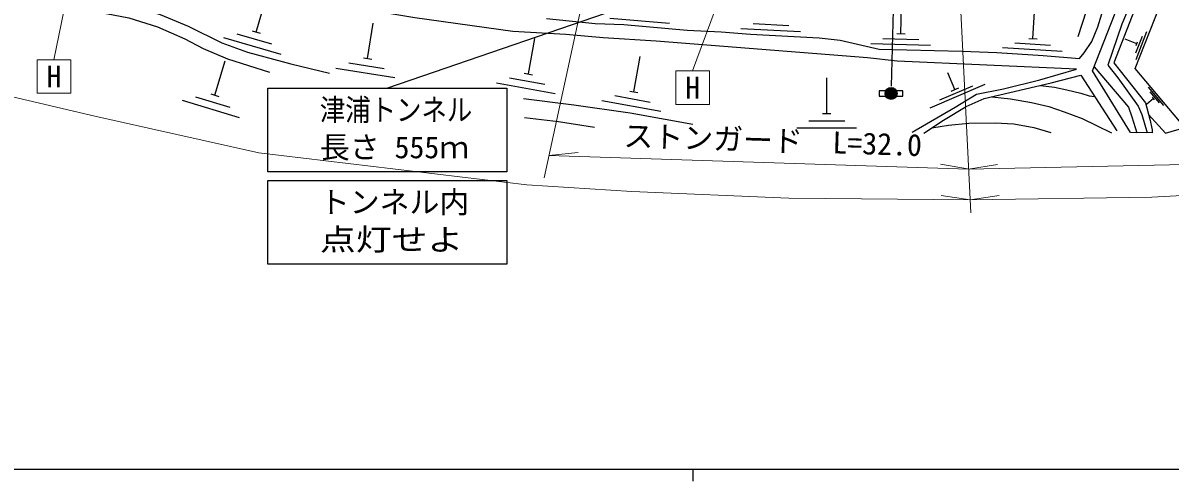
# Model space of a CAD drawing. Units: millimetres at full size, sheet at 1:1000; details may follow other scales. Extents: x 40000 to 680000, y 20000 to 380000.
# Drawn here: x 211938 to 307935, y 204000 to 242324 of the extents above; entities that cross this region are included whole.
import ezdxf
from ezdxf.enums import TextEntityAlignment as Align

# ---------------------------------------------------------------- set-up
doc = ezdxf.new("R2010")
doc.units = ezdxf.units.MM
doc.header["$LTSCALE"] = 1000
for name, color, linetype, lineweight in [('M-BGD', 7, 'Continuous', 25), ('M-BGD-HTXT', 7, 'Continuous', 13), ('M-STR-HTXT', 7, 'Continuous', 13), ('M-STR-STRC', 7, 'Continuous', 25), ('M-TTL-BAND', 7, 'Continuous', 25)]:
    doc.layers.add(name, color=color, linetype=linetype, lineweight=lineweight)
doc.styles.add('ＭＳ ゴシック', font='')
doc.styles.get('ＭＳ ゴシック').set_extended_font_data('MS Gothic')

msp = doc.modelspace()

# ---------------------------------------------------------------- hatches: boundary and pattern name
at = {"layer": 'M-BGD'}
msp.add_hatch(color=256, dxfattribs=at).paths.add_polyline_path([(285085, 236425, -1), (284085, 236425, -1)])

# ---------------------------------------------------------------- linework, layer by layer
for p, q in [((284951, 250740), (284591, 237040)), ((300236, 241201), (301797, 245951)), ((231455, 241565), (232300, 244443)), ((285416, 241433), (285471, 243683)), ((296457, 241004), (296596, 243249)), ((240780, 239346), (241247, 242309)), ((261066, 242737), (266046, 242293)), ((273035, 242268), (276031, 242114)), ((228718, 241117), (233516, 239709)), ((229847, 241411), (232725, 240567)), ((231119, 241663), (231791, 241466)), ((254237, 238059), (254768, 241012)), ((272013, 241870), (277007, 241613)), ((283906, 241020), (286905, 240947)), ((285067, 241442), (285766, 241425)), ((296108, 241025), (296807, 240982)), ((305156, 240587), (304179, 240970)), ((305079, 239812), (305625, 241209)), ((305092, 239270), (306003, 241598)), ((282895, 240594), (287894, 240473)), ((293906, 240259), (298897, 239951)), ((294932, 240647), (297927, 240462)), ((305093, 240424), (305220, 240750)), ((227994, 236284), (228865, 239155)), ((240434, 239400), (241125, 239291)), ((263064, 236566), (263596, 239519)), ((238123, 238550), (243062, 237771)), ((239205, 238987), (242168, 238519)), ((253892, 238121), (254581, 237997)), ((289932, 236758), (289342, 238137)), ((251563, 237321), (256484, 236435)), ((252654, 237734), (255606, 237203)), ((279205, 234744), (279205, 237744)), ((287871, 235222), (292467, 237191)), ((227659, 236386), (228329, 236183)), ((261481, 236242), (264434, 235710)), ((262720, 236628), (263408, 236504)), ((288672, 235892), (291429, 237073)), ((289611, 236620), (290254, 236896)), ((307421, 235420), (306138, 236954)), ((307050, 235630), (306280, 236551)), ((225254, 235861), (230039, 234411)), ((226385, 236145), (229256, 235275)), ((260391, 235828), (265312, 234942)), ((306550, 235994), (305974, 235513)), ((306639, 235887), (306460, 236102)), ((278855, 234744), (279555, 234744)), ((306144, 234652), (307546, 233094)), ((276705, 233544), (281705, 233544)), ((277705, 234144), (280705, 234144))]:
    msp.add_line(p, q, dxfattribs=at)
for points in [[(303786, 275091), (304200, 275054), (304915, 274663), (305987, 273545), (305937, 253495), (306046, 246241), (303228, 238991), (305883, 235646), (306240, 234286), (306448, 233388), (306448, 233134), (304626, 233146), (301455, 238331), (303658, 243928), (304534, 246509), (304761, 265984), (304754, 272156)], [(309160, 233574), (305024, 238520), (307932, 245948), (307963, 246569), (307815, 272763), (307932, 274633), (308238, 274610)], [(305596, 272227), (305637, 246312), (303898, 242235), (302722, 238802), (303563, 237723), (305279, 235370), (305580, 234656), (306009, 233137)], [(286355, 233181), (289938, 235286), (291732, 236356), (293991, 236822), (297051, 237579), (300097, 238453), (285110, 239140), (282618, 239405), (264923, 240808), (260482, 241067), (257364, 241344), (252928, 241622), (244727, 242762), (239343, 243656), (236684, 244319), (233245, 245513), (230091, 246463), (225497, 247761), (221256, 248853), (217930, 249831), (207182, 252504)], [(211364, 245078), (214295, 244978), (216646, 244766), (219583, 244134), (223414, 243021), (225763, 242064), (228593, 240661), (230731, 239882), (234362, 238902), (237592, 238123)], [(216367, 243478), (218318, 243239), (220803, 242742), (223196, 241988), (225496, 240995), (227024, 240185), (229067, 239321), (232564, 238199)], [(255739, 242688), (259818, 242291), (262217, 242183), (267525, 241710), (270357, 241572), (272829, 241377), (278561, 241083), (280332, 240880), (283583, 240127), (290540, 239958), (293427, 239838), (297323, 239598), (300348, 239349), (300745, 239828), (301381, 240777), (301879, 241994), (302239, 243091)], [(307546, 233094), (309160, 233574), (310981, 234643), (312445, 235788), (313665, 237007), (315368, 239866), (315917, 241722)], [(301579, 238645), (304457, 235271), (304729, 234477), (305168, 233142)], [(287328, 233110), (288975, 234187), (290884, 235323), (292370, 235993), (297988, 237302), (300472, 237945), (303478, 233312)], [(284139, 236650), (283585, 236650), (283585, 236200), (284139, 236200)], [(285585, 236425), (285585, 236650), (285032, 236650)], [(285032, 236200), (285585, 236200), (285585, 236425)], [(297092, 237094), (298261, 236953), (299310, 236735), (300476, 236443), (301175, 236225), (301624, 236170)], [(253814, 235995), (258052, 235486), (262745, 234795), (265674, 234268), (268002, 233849)], [(293030, 236147), (294588, 235977), (296337, 235657), (297794, 235336), (299062, 234885), (300592, 234317), (301787, 233749), (303026, 233123)], [(253923, 234413), (256761, 234086), (259780, 233595)], [(287992, 233544), (289400, 233763), (291091, 233938), (293291, 233967), (294865, 233880), (296527, 233574), (297969, 233166)]]:
    msp.add_lwpolyline(points, dxfattribs=at)
msp.add_circle((284585, 236425), 500, dxfattribs=at)
at = {"layer": 'M-BGD-HTXT'}
for p, q in [((219784, 264778), (214535, 239252)), ((273507, 253367), (267982, 238320))]:
    msp.add_line(p, q, dxfattribs=at)
for points in [[(213129, 239252), (215941, 239252), (215941, 236440), (213129, 236440)], [(266576, 238320), (269388, 238320), (269388, 235508), (266576, 235508)]]:
    msp.add_lwpolyline(points, close=True, dxfattribs=at)
at = {"layer": 'M-STR-HTXT'}
for p, q in [((255554, 229371), (260464, 252027)), ((291262, 226436), (290291, 245789)), ((255955, 231222), (258396, 231484)), ((291152, 230085), (288732, 230497)), ((291079, 230084), (293502, 230478)), ((291208, 227525), (288780, 227891)), ((291208, 227525), (293634, 227900))]:
    msp.add_line(p, q, dxfattribs=at)
for points in [[(564104, 297484), (447011, 258664), (408928, 246976), (384485, 240371), (369219, 236903), (357260, 234766), (349702, 233511), (337931, 232375), (313063, 230560), (291079, 230084), (255955, 231222)], [(564808, 295264), (449207, 256504), (405219, 243717), (379329, 237001), (351182, 231399), (326324, 228842), (306403, 227737), (291208, 227525), (276021, 227678), (262887, 228230), (254110, 228783), (231682, 231464), (217942, 234534), (201658, 238353), (186261, 243031), (168927, 250247), (162029, 253078), (127643, 266944), (116742, 270575), (110006, 272305), (101938, 273659), (93501, 274029), (88816, 273600), (84900, 272685)]]:
    msp.add_lwpolyline(points, dxfattribs=at)
at = {"layer": 'M-STR-STRC'}
for p, q in [((288973, 252858), (242437, 236859)), ((232437, 236859), (252437, 236859)), ((232437, 229859), (232437, 236859)), ((252437, 236859), (252437, 229859)), ((252437, 229859), (232437, 229859)), ((232437, 229143), (252437, 229143)), ((232437, 222143), (232437, 229143)), ((252437, 229143), (252437, 222143)), ((252437, 222143), (232437, 222143))]:
    msp.add_line(p, q, dxfattribs=at)
at = {"layer": 'M-TTL-BAND'}
for p, q in [((40000, 205000), (579000, 205000)), ((268000, 205000), (268000, 204000))]:
    msp.add_line(p, q, dxfattribs=at)

# ---------------------------------------------------------------- texts
at = {"layer": 'M-BGD-HTXT', "style": 'ＭＳ ゴシック'}
for p in [(214535, 237846), (267982, 236914)]:
    msp.add_text('H', height=1833, dxfattribs=at).set_placement(p, align=Align.MIDDLE_CENTER)
at = {"layer": 'M-STR-HTXT', "style": 'ＭＳ ゴシック'}
msp.add_text('ストンガード  L=32.0', height=1833, rotation=358.145, dxfattribs=at).set_placement((274640, 231034), align=Align.BOTTOM_CENTER)
at = {"layer": 'M-STR-STRC', "style": 'ＭＳ ゴシック', "width": 0.85}
msp.add_text('津浦トンネル', height=1833, dxfattribs=at).set_placement((236787, 233592), align=Align.BOTTOM_LEFT)
at = {"layer": 'M-STR-STRC', "style": 'ＭＳ ゴシック'}
msp.add_text('長さ 555ｍ', height=1833, rotation=359.885, dxfattribs=at).set_placement((236786, 230470), align=Align.BOTTOM_LEFT)
msp.add_text('トンネル内', height=1833, dxfattribs=at).set_placement((236787, 225876), align=Align.BOTTOM_LEFT)
at = {"layer": 'M-STR-STRC', "style": 'ＭＳ ゴシック', "width": 1.2}
msp.add_text('点灯せよ', height=1833, rotation=359.885, dxfattribs=at).set_placement((236786, 222754), align=Align.BOTTOM_LEFT)

doc.saveas('drawing.dxf')
